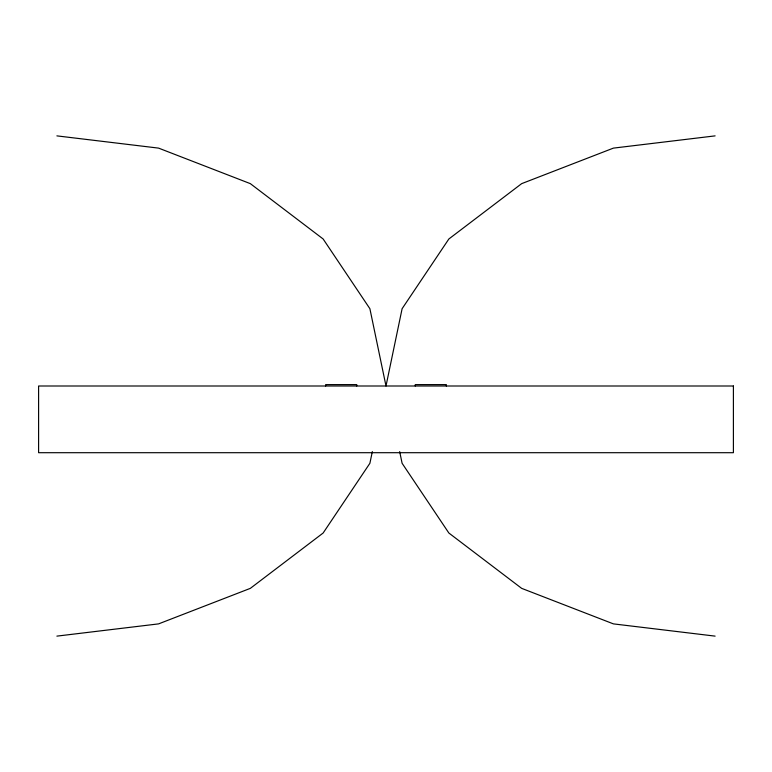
<?xml version="1.0" encoding="UTF-8"?>
<svg xmlns="http://www.w3.org/2000/svg" width="772" height="772" viewBox="0 0 772 772"><rect width="100%" height="100%" fill="white"/><g stroke="black" fill="none" stroke-linecap="round" stroke-linejoin="round"><path stroke-width="1.16" d="M372.336 451.581L369.894 463.296L323.14 533.018L250.331 588.361L158.588 623.882L56.887 636.128M715.113 135.872L613.412 148.118L521.669 183.639L448.86 238.982L402.106 308.703L386 386L369.894 308.703L323.14 238.982L250.331 183.639L158.588 148.118L56.887 135.872M715.113 636.128L613.412 623.882L521.669 588.361L448.86 533.018L402.106 463.296L399.664 451.581M446.341 386L446.341 384.61L415.259 384.61L415.259 386M356.741 386L356.741 384.61L325.659 384.61L325.659 386M733.4 386L38.6 386L38.6 452.701L733.4 452.701L733.4 386"/></g></svg>
